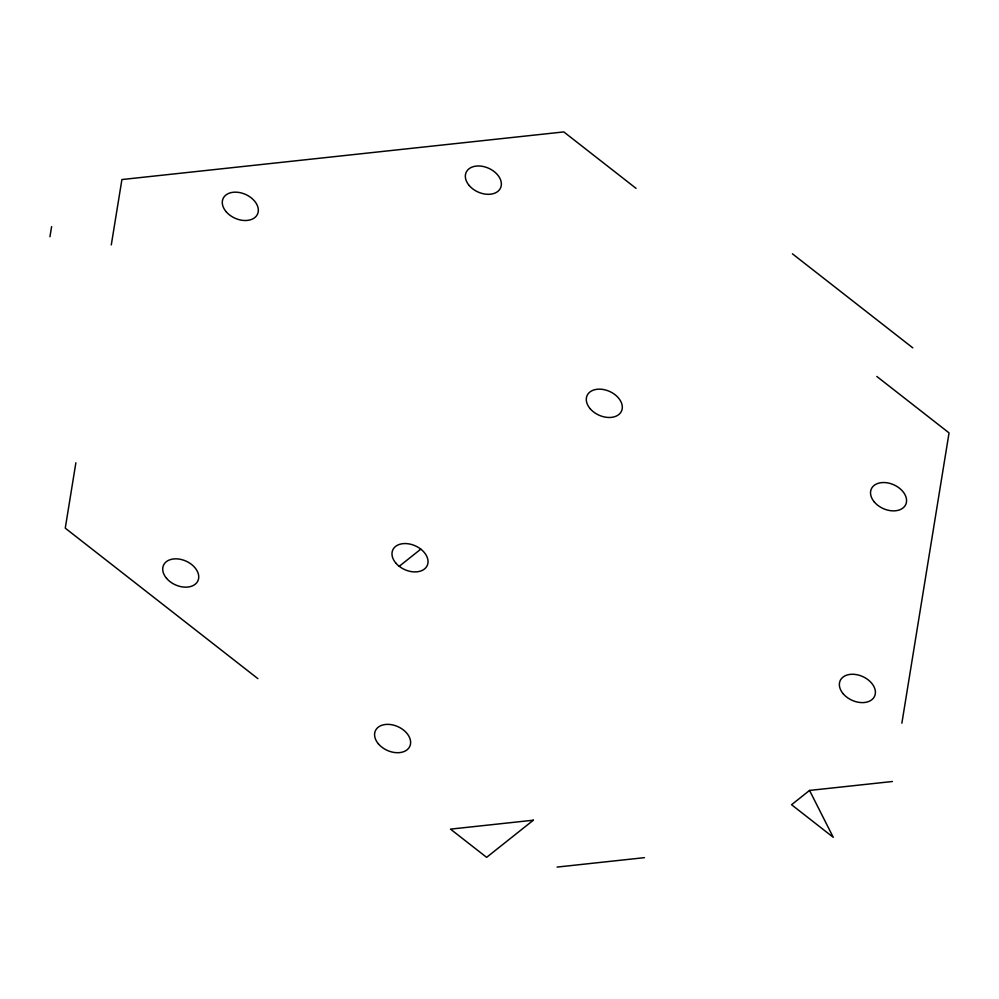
<?xml version="1.0" encoding="UTF-8"?>
<svg xmlns="http://www.w3.org/2000/svg" width="999" height="999" viewBox="0 0 999 999"><rect width="100%" height="100%" fill="white"/><g stroke="black" fill="none" stroke-linecap="round" stroke-linejoin="round"><path stroke-width="1.5" d="M49.95 236.738L51.598 226.623M75.874 462.787L65.26 528.159L257.879 678.646M111.289 244.917L121.915 179.545L563.811 131.918L636.038 188.349M901.872 723.189L949.05 432.892L876.822 376.461M399.213 566.308L420.804 549.15M809.54 790.434L791.558 804.732L833.253 837.312L809.54 790.434L892.394 781.505M557.067 867.082L644.467 857.654M792.407 253.808L912.799 347.864M533.354 820.204L486.613 857.342L450.499 829.133L533.354 820.204M590.134 408.678A18.894 13.012 24.3 0 0 621.041 412A18.894 13.012 24.3 0 0 601.71 389.273A18.894 13.012 24.3 0 0 590.134 408.678M395.841 563.099A18.894 13.012 24.3 0 0 426.76 566.421A18.894 13.012 24.3 0 0 407.43 543.681A18.894 13.012 24.3 0 0 395.841 563.099M166.558 578.359A18.894 13.012 24.3 0 0 197.465 581.68A18.894 13.012 24.3 0 0 178.134 558.953A18.894 13.012 24.3 0 0 166.558 578.359M874.387 502.072A18.894 13.012 24.3 0 0 905.294 505.382A18.894 13.012 24.3 0 0 885.963 482.654A18.894 13.012 24.3 0 0 874.387 502.072M843.218 693.806A18.894 13.012 24.3 0 0 874.137 697.115A18.894 13.012 24.3 0 0 854.807 674.387A18.894 13.012 24.3 0 0 843.218 693.806M226.136 211.701A18.894 13.012 24.3 0 0 257.055 215.022A18.894 13.012 24.3 0 0 237.725 192.283A18.894 13.012 24.3 0 0 226.136 211.701M378.434 743.905A18.894 13.012 24.3 0 0 409.353 747.215A18.894 13.012 24.3 0 0 390.022 724.487A18.894 13.012 24.3 0 0 378.434 743.905M469.18 185.502A18.894 13.012 24.3 0 0 500.099 188.823A18.894 13.012 24.3 0 0 480.769 166.096A18.894 13.012 24.3 0 0 469.18 185.502"/></g></svg>
